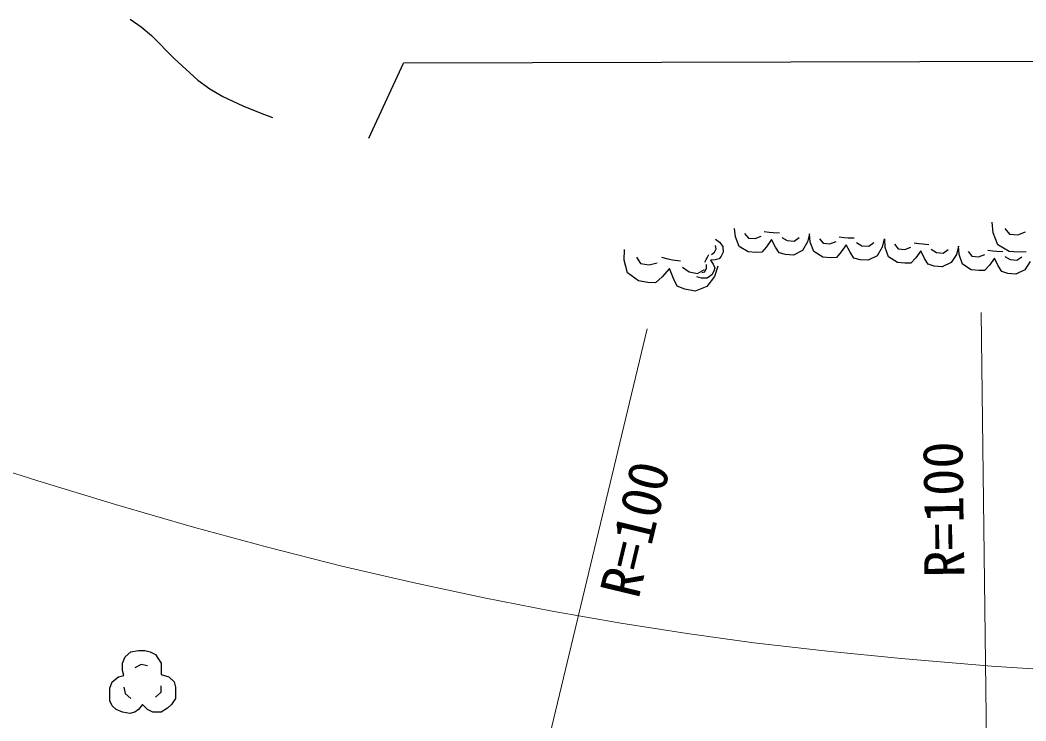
# Model space of a CAD drawing. Units: millimetres, scale not verified. Extents: x 40000 to 680000, y 20000 to 380000.
# Drawn here: x 122272 to 168309, y 285722 to 317797 of the extents above; entities that cross this region are included whole.
import ezdxf
from ezdxf.enums import TextEntityAlignment as Align

# ---------------------------------------------------------------- set-up
doc = ezdxf.new("R2010")
doc.units = ezdxf.units.MM
doc.header["$LTSCALE"] = 1000
doc.layers.add('M-BGD', color=7, linetype='Continuous', lineweight=25)
doc.layers.add('M-STR-HTXT', color=7, linetype='Continuous', lineweight=13)
doc.styles.add('ＭＳ ゴシック', font='')
doc.styles.get('ＭＳ ゴシック').set_extended_font_data('MS Gothic')

msp = doc.modelspace()

# ---------------------------------------------------------------- linework, layer by layer
at = {"layer": 'M-BGD'}
for p, q in [((127315, 317841), (127808, 317496)), ((127808, 317496), (128281, 317089)), ((128281, 317089), (129324, 316043)), ((129324, 316043), (130407, 315042)), ((138235, 312396), (139825, 315826)), ((171732, 315907), (139825, 315826)), ((130407, 315042), (130962, 314651)), ((130962, 314651), (131556, 314306)), ((131556, 314306), (132469, 313873)), ((132469, 313873), (133413, 313493)), ((133413, 313493), (133620, 313413)), ((133620, 313413), (133828, 313334)), ((166810, 308059), (166767, 308545)), ((155010, 307870), (154977, 308260)), ((155434, 308030), (155608, 307820)), ((156335, 308122), (156565, 308089)), ((156565, 308089), (156744, 308077)), ((156744, 308077), (157027, 308066)), ((158400, 308022), (158314, 307641)), ((158434, 307632), (158400, 308022)), ((167021, 307518), (166810, 308059)), ((167339, 308260), (167558, 307998)), ((167558, 307998), (167943, 307972)), ((167943, 307972), (168297, 308110)), ((154109, 307764), (154287, 307638)), ((154287, 307638), (154437, 307435)), ((155178, 307437), (155010, 307870)), ((155608, 307820), (155916, 307799)), ((155916, 307799), (156199, 307908)), ((156662, 307756), (156433, 307427)), ((156844, 307407), (156662, 307756)), ((157133, 307852), (157381, 307706)), ((157381, 307706), (157697, 307684)), ((157697, 307684), (157924, 307849)), ((158314, 307641), (158080, 307253)), ((158601, 307199), (158434, 307632)), ((158858, 307792), (159032, 307582)), ((159032, 307582), (159340, 307561)), ((159340, 307561), (159623, 307670)), ((159758, 307885), (159988, 307851)), ((159988, 307851), (160168, 307839)), ((160168, 307839), (160451, 307828)), ((160557, 307614), (160805, 307468)), ((161121, 307446), (161348, 307611)), ((161824, 307784), (161738, 307403)), ((161872, 307396), (161850, 307782)), ((162295, 307542), (162462, 307330)), ((163188, 307607), (163414, 307568)), ((163414, 307568), (163592, 307551)), ((163592, 307551), (163871, 307532)), ((149925, 306802), (149936, 307297)), ((153925, 307075), (154054, 307172)), ((154054, 307172), (154133, 307330)), ((154133, 307330), (154096, 307482)), ((154458, 307178), (154366, 306994)), ((154437, 307435), (154458, 307178)), ((155599, 307184), (155178, 307437)), ((155941, 307161), (155599, 307184)), ((156217, 307176), (155941, 307161)), ((156433, 307427), (156217, 307176)), ((157015, 307146), (156844, 307407)), ((157302, 307066), (157015, 307146)), ((158080, 307253), (157670, 307040)), ((159022, 306947), (158601, 307199)), ((159856, 307190), (159641, 306938)), ((160086, 307518), (159856, 307190)), ((160268, 307170), (160086, 307518)), ((160439, 306908), (160268, 307170)), ((160805, 307468), (161121, 307446)), ((161738, 307403), (161504, 307015)), ((162025, 306964), (161872, 307396)), ((162462, 307330), (162766, 307300)), ((162766, 307300), (163048, 307400)), ((163501, 307236), (163265, 306918)), ((163671, 306886), (163501, 307236)), ((163969, 307317), (164210, 307166)), ((164210, 307166), (164522, 307135)), ((164522, 307135), (164751, 307291)), ((165130, 307075), (164888, 306698)), ((165226, 307449), (165130, 307075)), ((165248, 307063), (165226, 307449)), ((165672, 307209), (165838, 306997)), ((166564, 307274), (166791, 307235)), ((166791, 307235), (166968, 307218)), ((166968, 307218), (167247, 307199)), ((167548, 307203), (167021, 307518)), ((167976, 307175), (167548, 307203)), ((168321, 307195), (167976, 307175)), ((150078, 306234), (149925, 306802)), ((150481, 306946), (150672, 306658)), ((150672, 306658), (151058, 306590)), ((151058, 306590), (151428, 306689)), ((151628, 306941), (151913, 306868)), ((151913, 306868), (152137, 306828)), ((152137, 306828), (152492, 306776)), ((153615, 306722), (153681, 306833)), ((153681, 306833), (153726, 306923)), ((153726, 306923), (153793, 307067)), ((154092, 306831), (153874, 306812)), ((153874, 306812), (153994, 306624)), ((153994, 306624), (154077, 306459)), ((154263, 306863), (154092, 306831)), ((154366, 306994), (154263, 306863)), ((157670, 307040), (157302, 307066)), ((159365, 306923), (159022, 306947)), ((159641, 306938), (159365, 306923)), ((160726, 306828), (160439, 306908)), ((161094, 306803), (160726, 306828)), ((161504, 307015), (161094, 306803)), ((162434, 306702), (162025, 306964)), ((162772, 306668), (162434, 306702)), ((163045, 306675), (162772, 306668)), ((163265, 306918), (163045, 306675)), ((163833, 306623), (163671, 306886)), ((164114, 306536), (163833, 306623)), ((164888, 306698), (164477, 306500)), ((165401, 306631), (165248, 307063)), ((165810, 306369), (165401, 306631)), ((165838, 306997), (166142, 306967)), ((166142, 306967), (166425, 307067)), ((166877, 306903), (166641, 306585)), ((167047, 306554), (166877, 306903)), ((167345, 306984), (167586, 306833)), ((167586, 306833), (167898, 306802)), ((167898, 306802), (168127, 306958)), ((168506, 306742), (168264, 306365)), ((150574, 305859), (150078, 306234)), ((151990, 306435), (151657, 306053)), ((152173, 305972), (151990, 306435)), ((152597, 306493), (152889, 306275)), ((152889, 306275), (153285, 306205)), ((153285, 306205), (153592, 306382)), ((153469, 306239), (153615, 306283)), ((153615, 306283), (153692, 306438)), ((153692, 306438), (153696, 306607)), ((154026, 306313), (153940, 306142)), ((154077, 306459), (154026, 306313)), ((154216, 306536), (154055, 306068)), ((164477, 306500), (164114, 306536)), ((166148, 306335), (165810, 306369)), ((166421, 306343), (166148, 306335)), ((166641, 306585), (166421, 306343)), ((167209, 306290), (167047, 306554)), ((167490, 306203), (167209, 306290)), ((167853, 306167), (167490, 306203)), ((168264, 306365), (167853, 306167)), ((151002, 305783), (150574, 305859)), ((151352, 305765), (151002, 305783)), ((151657, 306053), (151352, 305765)), ((152353, 305620), (152173, 305972)), ((153461, 305986), (153253, 306052)), ((153720, 305980), (153461, 305986)), ((154055, 306068), (153709, 305611)), ((153940, 306142), (153720, 305980)), ((152704, 305480), (152353, 305620)), ((153164, 305398), (152704, 305480)), ((153709, 305611), (153164, 305398)), ((127074, 288654), (127344, 288887)), ((127344, 288887), (127697, 288947)), ((127697, 288947), (127982, 288947)), ((127982, 288947), (128222, 288887)), ((128222, 288887), (128462, 288767)), ((128462, 288767), (128574, 288594)), ((126962, 288362), (127074, 288654)), ((126962, 288032), (126962, 288362)), ((127817, 288302), (127524, 288144)), ((128109, 288242), (127817, 288302)), ((128574, 288594), (128732, 288362)), ((128732, 288362), (128732, 288092)), ((126489, 287507), (126782, 287739)), ((126782, 287739), (127014, 287799)), ((127014, 287799), (126962, 288032)), ((128732, 288092), (128732, 287852)), ((128732, 287852), (129084, 287739)), ((129084, 287739), (129317, 287507)), ((126377, 287214), (126489, 287507)), ((128732, 287034), (128732, 287327)), ((129317, 287507), (129377, 287267)), ((126377, 286644), (126377, 287214)), ((127014, 287267), (127074, 286974)), ((127074, 286974), (127344, 286742)), ((128462, 286802), (128732, 287034)), ((129377, 287267), (129377, 286742)), ((126489, 286412), (126377, 286644)), ((126669, 286239), (126489, 286412)), ((127877, 286472), (127697, 286239)), ((128109, 286239), (127877, 286472)), ((129197, 286472), (129024, 286299)), ((129377, 286742), (129197, 286472)), ((126962, 286119), (126669, 286239)), ((127292, 286059), (126962, 286119)), ((127524, 286119), (127292, 286059)), ((127697, 286239), (127524, 286119)), ((128342, 286119), (128109, 286239)), ((128732, 286119), (128342, 286119)), ((129024, 286299), (128732, 286119))]:
    msp.add_line(p, q, dxfattribs=at)
at = {"layer": 'M-STR-HTXT'}
for p, q in [((166815, 260219), (166259, 304411)), ((141059, 262349), (150972, 303670)), ((119186, 297966), (123079, 296707)), ((123079, 296707), (126630, 295620)), ((126630, 295620), (130209, 294587)), ((130209, 294587), (133593, 293671)), ((133593, 293671), (137001, 292810)), ((137001, 292810), (140248, 292052)), ((140248, 292052), (143506, 291352)), ((143506, 291352), (146628, 290741)), ((146628, 290741), (149770, 290188)), ((149770, 290188), (152801, 289714)), ((152801, 289714), (155850, 289299)), ((155850, 289299), (159223, 288905)), ((159223, 288905), (162604, 288571)), ((162604, 288571), (166738, 288231)), ((166738, 288231), (170890, 287951))]:
    msp.add_line(p, q, dxfattribs=at)

# ---------------------------------------------------------------- texts
at = {"layer": 'M-STR-HTXT', "style": 'ＭＳ ゴシック'}
for rotation, p in [(90.9, (166049, 292302)), (76.5, (151110, 291128))]:
    msp.add_text('R=100', height=1833, rotation=rotation, dxfattribs=at).set_placement(p, align=Align.BOTTOM_LEFT)

doc.saveas('drawing.dxf')
